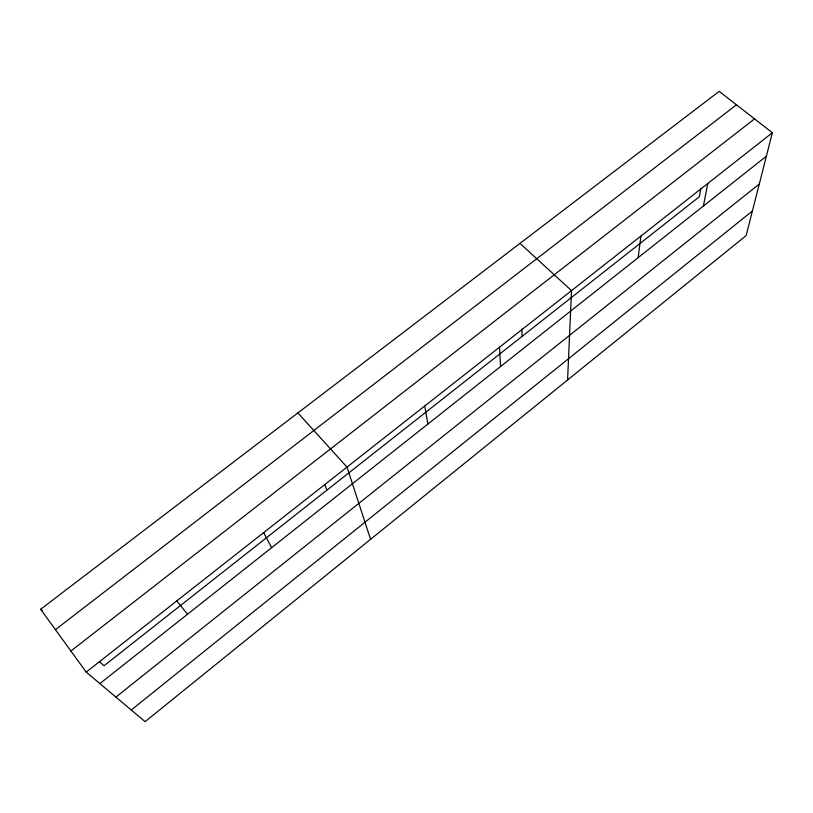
<?xml version="1.0" encoding="UTF-8"?>
<svg xmlns="http://www.w3.org/2000/svg" width="813" height="813" viewBox="0 0 813 813"><rect width="100%" height="100%" fill="white"/><g stroke="black" fill="none" stroke-linecap="round" stroke-linejoin="round"><path stroke-width="1.22" d="M567.586 380.006L571.509 290.617L519.995 243.382M638.175 257.65L640.898 236.075M700.887 188.352L699.302 196.766L104.044 665.745L99.369 661.589M703.387 206.045L707.798 183.484M772.35 132.743L746.141 235.597L145.1 721.659L86.208 672.107L40.65 609.283L719.18 91.341L772.35 132.743L86.208 672.107M131.239 710.003L752.411 211.004M115.903 697.087L759.271 184.063M99.867 683.601L766.364 156.218M70.914 651.01L754.545 118.881M55.426 629.658L736.466 104.806M40.65 609.283L42.479 610.919M297.893 412.923L346.999 467.099L370.576 539.324M176.807 600.888L187.498 614.252M263.656 532.617L271.623 547.688M324.753 484.436L326.907 490.168M424.721 406.012L427.882 424.051M499.507 347.222L500.554 366.541M521.905 329.011L522.068 336.409"/></g></svg>
